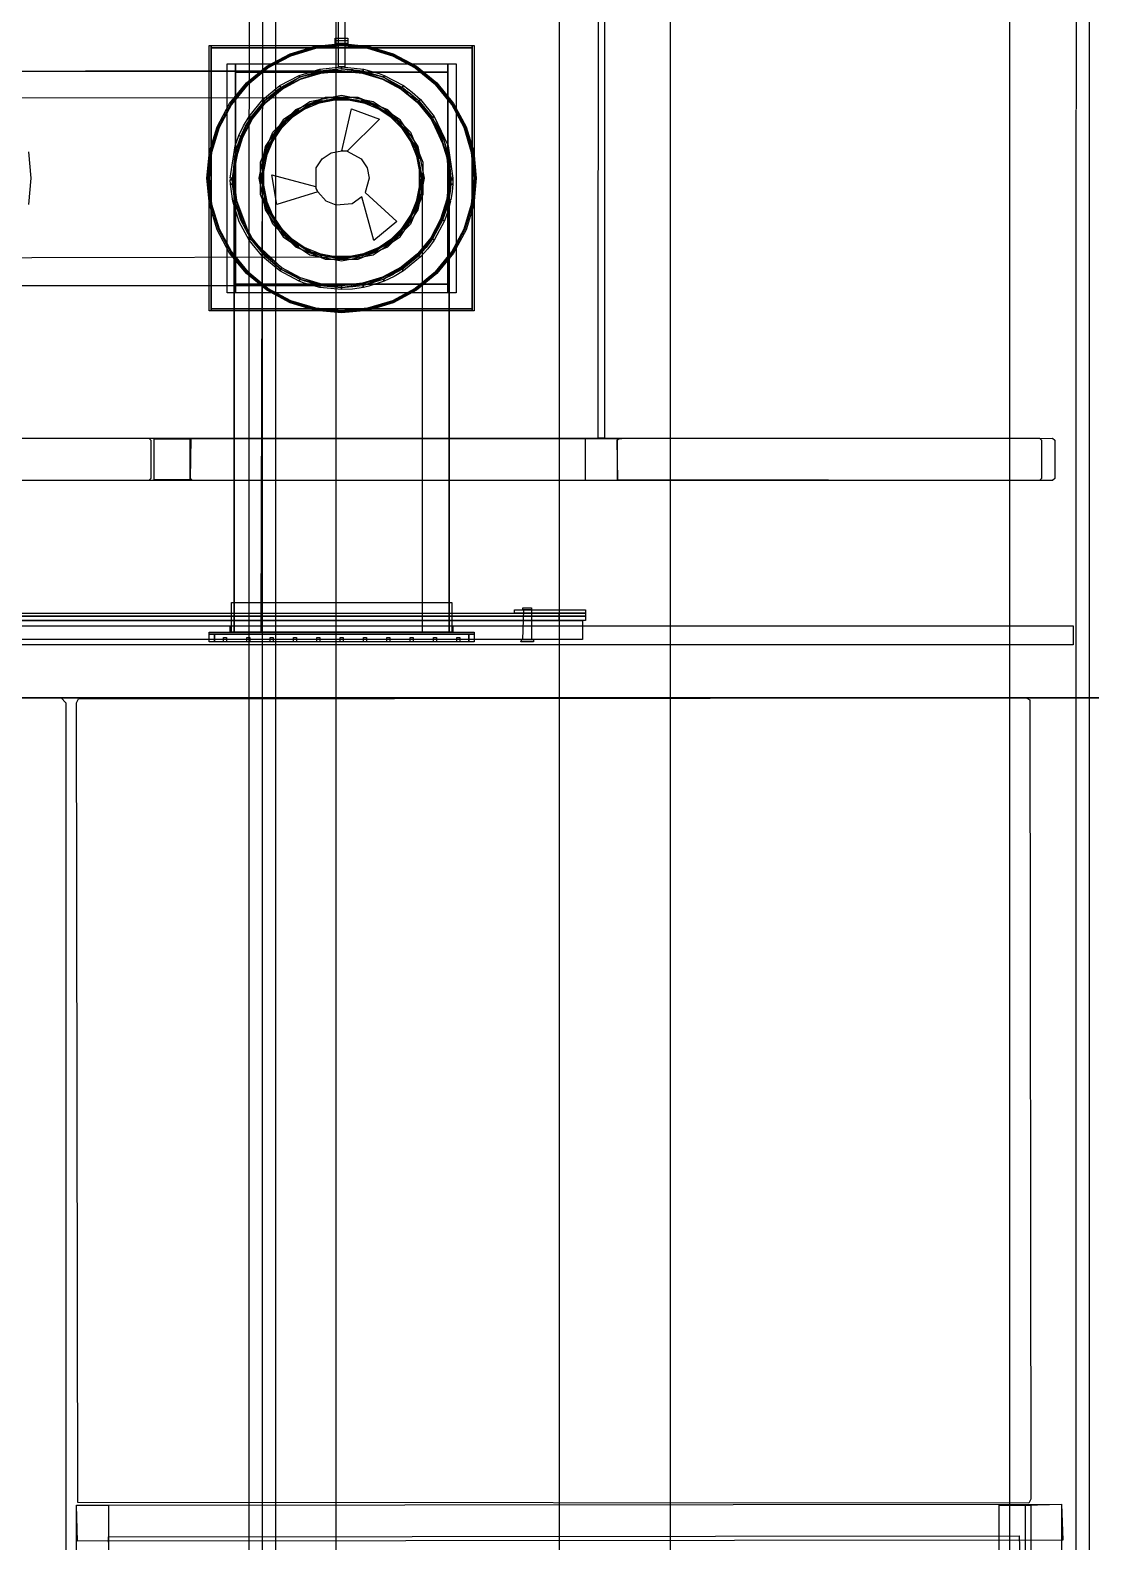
# Model space of a CAD drawing. Header units: metres. Extents: x 359.6 to 413.1, y -1 to 8.9.
# Drawn here: x 404.806 to 405.807, y 5.604 to 7.03 of the extents above; entities that cross this region are included whole.
import ezdxf

# ---------------------------------------------------------------- set-up
doc = ezdxf.new("R2010")
doc.units = ezdxf.units.M
doc.layers.add('VISTA', color=8, linetype='Continuous')

msp = doc.modelspace()

# ---------------------------------------------------------------- linework, layer by layer
at = {"layer": 'VISTA'}
for points in [[(406.555922, 2.59508), (405.46363, 2.625194), (405.208122, 2.684138), (405.190421, 2.694052), (405.176779, 2.709824), (405.154861, 2.753927), (405.154861, 2.753927), (405.102987, 2.846002), (405.096486, 2.862401), (405.097039, 2.88), (405.104609, 2.897599), (405.118679, 2.913998), (405.193068, 2.985687), (405.095, 3.08), (405.095, 8.7), (405.305, 8.7), (405.305, 3.08), (405.215427, 2.993856), (405.297012, 2.913998), (405.315065, 2.870303), (405.47637, 2.834806), (406.564078, 2.80492)], [(404.134119, 6.990276), (405.1, 6.9915), (405.119802, 6.98955), (405.138842, 6.983774), (405.15639, 6.974394), (405.171771, 6.961771), (405.184394, 6.94639), (405.193774, 6.928842), (405.19955, 6.909801), (405.2015, 6.89), (405.19955, 6.870198), (405.193774, 6.851158), (405.184394, 6.83361), (405.171771, 6.818229), (405.15639, 6.805606), (405.138842, 6.796226), (405.119802, 6.79045), (405.1, 6.7885), (404.193482, 6.788206)], [(404.191345, 6.990695), (405.1, 6.991), (405.119704, 6.989059), (405.138651, 6.983312), (405.156113, 6.973979), (405.171418, 6.961418), (405.183979, 6.946113), (405.193312, 6.928651), (405.199059, 6.909704), (405.201, 6.89), (405.199059, 6.870296), (405.193312, 6.851349), (405.183979, 6.833887), (405.171418, 6.818582), (405.156113, 6.806021), (405.138651, 6.796688), (405.119704, 6.790941), (405.1, 6.789), (404.193477, 6.788706)], [(404.191609, 6.965696), (405.1, 6.966), (405.129084, 6.960215), (405.15374, 6.94374), (405.170215, 6.919084), (405.176, 6.89), (405.17454, 6.875173), (405.163192, 6.847776), (405.142223, 6.826808), (405.114827, 6.81546), (404.193213, 6.813704)], [(404.80456, 6.914776), (404.807, 6.89), (404.80456, 6.865223)], [(404.80456, 6.914776), (404.807, 6.89), (404.80456, 6.865223)]]:
    msp.add_lwpolyline(points, dxfattribs=at)
for points in [[(405.73, 8.7), (405.73, 3.13), (405.722639, 2.997972), (405.706949, 2.925148), (405.767016, 2.914248), (405.967277, 2.867657), (406.203037, 2.849971), (409.101975, 2.809988), (409.44, 2.81), (409.44, 2.49), (409.098025, 2.490012), (406.196962, 2.530029), (405.912724, 2.552343), (405.592983, 2.645752), (405.579212, 2.828046), (405.417361, 2.902028), (405.41, 3.13), (405.41, 8.7), (405.73, 8.7)], [(405.0355, 8.23), (405.0375, 8.228), (405.0375, 3.132), (405.0355, 3.13), (405.0145, 3.13), (405.0125, 3.132), (405.013086, 8.229414), (405.0355, 8.23)], [(405.803, 8.23), (405.805, 8.228), (405.805, 3.132), (405.803, 3.13), (405.027, 3.13), (405.025, 3.132), (405.025586, 8.229414), (405.803, 8.23)], [(405.8155, 8.23), (405.8175, 8.228), (405.8175, 3.132), (405.8155, 3.13), (405.7945, 3.13), (405.7925, 3.132), (405.793086, 8.229414), (405.8155, 8.23)], [(406, 7.5), (412, 6.4), (400, 6.4), (400, 7), (406, 8.1), (406, 7.5)], [(406, 7.5), (412, 6.4), (400, 6.4), (400, 7), (406, 8.1), (406, 7.5)], [(405.348, 7.655084), (405.348, 6.645), (405.342, 6.645), (405.342505, 7.655084), (405.348, 7.655084)], [(405.348, 7.655084), (405.348, 6.645), (405.342, 6.645), (405.342505, 7.655084), (405.348, 7.655084)], [(405.103, 7.558167), (405.103, 6.995), (405.097, 6.995), (405.097506, 7.558167), (405.103, 7.558167)], [(405.103, 7.1), (405.103, 7.015), (405.097, 7.015), (405.097506, 7.1), (405.103, 7.1)], [(405.103, 7.1), (405.103, 7.015), (405.097, 7.015), (405.097506, 7.1), (405.103, 7.1)], [(405.103, 7.1), (405.103, 7.017), (405.097, 7.017), (405.097506, 7.1), (405.103, 7.1)], [(405.103, 7.1), (405.103, 7.017), (405.097, 7.017), (405.097506, 7.1), (405.103, 7.1)], [(404.973, 6.89), (404.97544, 6.914776), (404.982667, 6.938601), (404.994403, 6.960557), (405.010197, 6.979803), (405.029442, 6.995596), (405.051399, 7.007333), (405.075223, 7.01456), (405.1, 7.017), (405.124776, 7.01456), (405.148601, 7.007333), (405.170557, 6.995596), (405.189803, 6.979803), (405.205596, 6.960557), (405.217333, 6.938601), (405.22456, 6.914776), (405.227, 6.89), (405.22456, 6.865223), (405.217333, 6.841399), (405.205596, 6.819442), (405.189803, 6.800197), (405.170557, 6.784403), (405.148601, 6.772667), (405.124776, 6.76544), (405.1, 6.763), (405.075223, 6.76544), (405.051399, 6.772667), (405.029442, 6.784403), (405.010197, 6.800197), (404.994403, 6.819442), (404.982667, 6.841399), (404.97544, 6.865223), (404.973, 6.89)], [(404.973, 6.89), (404.97544, 6.914776), (404.982667, 6.938601), (404.994403, 6.960557), (405.010197, 6.979803), (405.029442, 6.995596), (405.051399, 7.007333), (405.075223, 7.01456), (405.1, 7.017), (405.124776, 7.01456), (405.148601, 7.007333), (405.170557, 6.995596), (405.189803, 6.979803), (405.205596, 6.960557), (405.217333, 6.938601), (405.22456, 6.914776), (405.227, 6.89), (405.22456, 6.865223), (405.217333, 6.841399), (405.205596, 6.819442), (405.189803, 6.800197), (405.170557, 6.784403), (405.148601, 6.772667), (405.124776, 6.76544), (405.1, 6.763), (405.075223, 6.76544), (405.051399, 6.772667), (405.029442, 6.784403), (405.010197, 6.800197), (404.994403, 6.819442), (404.982667, 6.841399), (404.97544, 6.865223), (404.973, 6.89)], [(404.995401, 6.95989), (404.983776, 6.938141), (404.976617, 6.914542), (404.9742, 6.89), (404.976617, 6.865458), (404.983776, 6.841858), (404.995401, 6.820109), (405.011046, 6.801046), (405.030109, 6.785401), (405.051858, 6.773776), (405.075458, 6.766617), (405.1, 6.7642), (405.124542, 6.766617), (405.148141, 6.773776), (405.16989, 6.785401), (405.188954, 6.801046), (405.204599, 6.820109), (405.216224, 6.841858), (405.223382, 6.865458), (405.2258, 6.89), (405.223382, 6.914542), (405.216224, 6.938141), (405.204599, 6.95989), (405.188954, 6.978954), (405.16989, 6.994599), (405.148141, 7.006224), (405.124542, 7.013382), (405.1, 7.0158), (405.075458, 7.013382), (405.051858, 7.006224), (405.030109, 6.994599), (405.011046, 6.978954), (404.995401, 6.95989)], [(404.9742, 6.89), (404.976617, 6.914542), (404.983776, 6.938141), (404.995401, 6.95989), (405.011046, 6.978954), (405.030109, 6.994599), (405.051858, 7.006224), (405.075458, 7.013382), (405.1, 7.0158), (405.124542, 7.013382), (405.148141, 7.006224), (405.16989, 6.994599), (405.188954, 6.978954), (405.204599, 6.95989), (405.216224, 6.938141), (405.223382, 6.914542), (405.2258, 6.89), (405.223382, 6.865458), (405.216224, 6.841858), (405.204599, 6.820109), (405.188954, 6.801046), (405.16989, 6.785401), (405.148141, 6.773776), (405.124542, 6.766617), (405.1, 6.7642), (405.075458, 6.766617), (405.051858, 6.773776), (405.030109, 6.785401), (405.011046, 6.801046), (404.995401, 6.820109), (404.983776, 6.841858), (404.976617, 6.865458), (404.9742, 6.89)], [(404.995401, 6.95989), (404.983776, 6.938141), (404.976617, 6.914542), (404.9742, 6.89), (404.976617, 6.865458), (404.983776, 6.841858), (404.995401, 6.820109), (405.011046, 6.801046), (405.030109, 6.785401), (405.051858, 6.773776), (405.075458, 6.766617), (405.1, 6.7642), (405.124542, 6.766617), (405.148141, 6.773776), (405.16989, 6.785401), (405.188954, 6.801046), (405.204599, 6.820109), (405.216224, 6.841858), (405.223382, 6.865458), (405.2258, 6.89), (405.223382, 6.914542), (405.216224, 6.938141), (405.204599, 6.95989), (405.188954, 6.978954), (405.16989, 6.994599), (405.148141, 7.006224), (405.124542, 7.013382), (405.1, 7.0158), (405.075458, 7.013382), (405.051858, 7.006224), (405.030109, 6.994599), (405.011046, 6.978954), (404.995401, 6.95989)], [(404.975, 7.015), (404.977, 7.015), (404.977, 6.765), (404.975, 6.765), (404.975, 7.015)], [(404.975, 6.89), (404.977402, 6.914386), (404.984515, 6.937835), (404.996066, 6.959446), (405.011611, 6.978388), (405.030554, 6.993934), (405.052165, 7.005485), (405.075613, 7.012598), (405.1, 7.015), (405.124386, 7.012598), (405.147835, 7.005485), (405.169446, 6.993934), (405.188388, 6.978388), (405.203934, 6.959446), (405.215485, 6.937835), (405.222598, 6.914386), (405.225, 6.89), (405.222598, 6.865613), (405.215485, 6.842165), (405.203934, 6.820554), (405.188388, 6.801611), (405.169446, 6.786066), (405.147835, 6.774515), (405.124386, 6.767402), (405.1, 6.765), (405.075613, 6.767402), (405.052165, 6.774515), (405.030554, 6.786066), (405.011611, 6.801611), (404.996066, 6.820554), (404.984515, 6.842165), (404.977402, 6.865613), (404.975, 6.89)], [(404.975, 6.89), (404.977402, 6.914386), (404.984515, 6.937835), (404.996066, 6.959446), (405.011611, 6.978388), (405.030554, 6.993934), (405.052165, 7.005485), (405.075613, 7.012598), (405.1, 7.015), (405.124386, 7.012598), (405.147835, 7.005485), (405.169446, 6.993934), (405.188388, 6.978388), (405.203934, 6.959446), (405.215485, 6.937835), (405.222598, 6.914386), (405.225, 6.89), (405.222598, 6.865613), (405.215485, 6.842165), (405.203934, 6.820554), (405.188388, 6.801611), (405.169446, 6.786066), (405.147835, 6.774515), (405.124386, 6.767402), (405.1, 6.765), (405.075613, 6.767402), (405.052165, 6.774515), (405.030554, 6.786066), (405.011611, 6.801611), (404.996066, 6.820554), (404.984515, 6.842165), (404.977402, 6.865613), (404.975, 6.89)], [(404.996066, 6.959446), (404.984515, 6.937835), (404.977402, 6.914386), (404.975, 6.89), (404.977402, 6.865613), (404.984515, 6.842165), (404.996066, 6.820554), (405.011611, 6.801611), (405.030554, 6.786066), (405.052165, 6.774515), (405.075613, 6.767402), (405.1, 6.765), (405.124386, 6.767402), (405.147835, 6.774515), (405.169446, 6.786066), (405.188388, 6.801611), (405.203934, 6.820554), (405.215485, 6.842165), (405.222598, 6.865613), (405.225, 6.89), (405.222598, 6.914386), (405.215485, 6.937835), (405.203934, 6.959446), (405.188388, 6.978388), (405.169446, 6.993934), (405.147835, 7.005485), (405.124386, 7.012598), (405.1, 7.015), (405.075613, 7.012598), (405.052165, 7.005485), (405.030554, 6.993934), (405.011611, 6.978388), (404.996066, 6.959446)], [(404.975, 6.89), (404.977402, 6.914386), (404.984515, 6.937835), (404.996066, 6.959446), (405.011611, 6.978388), (405.030554, 6.993934), (405.052165, 7.005485), (405.075613, 7.012598), (405.1, 7.015), (405.124386, 7.012598), (405.147835, 7.005485), (405.169446, 6.993934), (405.188388, 6.978388), (405.203934, 6.959446), (405.215485, 6.937835), (405.222598, 6.914386), (405.225, 6.89), (405.222598, 6.865613), (405.215485, 6.842165), (405.203934, 6.820554), (405.188388, 6.801611), (405.169446, 6.786066), (405.147835, 6.774515), (405.124386, 6.767402), (405.1, 6.765), (405.075613, 6.767402), (405.052165, 6.774515), (405.030554, 6.786066), (405.011611, 6.801611), (404.996066, 6.820554), (404.984515, 6.842165), (404.977402, 6.865613), (404.975, 6.89)], [(404.977, 7.015), (405.223, 7.015), (405.223, 7.013), (404.977, 7.013), (404.977, 7.015)], [(405.223, 7.013), (405.223, 6.767), (404.977, 6.767), (404.977, 7.013), (405.223, 7.013)], [(405.223, 7.013), (405.223, 6.767), (404.977, 6.767), (404.977, 7.013), (405.223, 7.013)], [(405.106, 7.022), (405.106, 7.017), (405.094, 7.017), (405.094, 7.022), (405.106, 7.022)], [(405.106, 7.022), (405.106, 7.017), (405.094, 7.017), (405.094, 7.022), (405.106, 7.022)], [(405.106, 7.02), (405.106, 7.015), (405.094, 7.015), (405.094, 7.02), (405.106, 7.02)], [(405.106, 7.02), (405.106, 7.015), (405.094, 7.015), (405.094, 7.02), (405.106, 7.02)], [(405.223, 7.015), (405.225, 7.015), (405.225, 6.765), (405.223, 6.765), (405.223, 7.015)], [(404.992, 6.998), (405, 6.998), (405, 6.782), (404.992, 6.782), (404.992, 6.998)], [(405, 6.998), (405.2, 6.998), (405.2, 6.99), (405, 6.99), (405, 6.998)], [(405.2, 6.998), (405.208, 6.998), (405.208, 6.782), (405.2, 6.782), (405.2, 6.998)], [(404.9985, 6.89), (405.00045, 6.909801), (405.006226, 6.928842), (405.015606, 6.94639), (405.028228, 6.961771), (405.04361, 6.974394), (405.061158, 6.983774), (405.080198, 6.98955), (405.1, 6.9915), (405.119802, 6.98955), (405.138842, 6.983774), (405.15639, 6.974394), (405.171771, 6.961771), (405.184394, 6.94639), (405.193774, 6.928842), (405.19955, 6.909801), (405.2015, 6.89), (405.2015, 6.462), (404.9985, 6.462), (404.9985, 6.89)], [(404.9985, 6.89), (405.00045, 6.909801), (405.006226, 6.928842), (405.015606, 6.94639), (405.028229, 6.961771), (405.04361, 6.974394), (405.061158, 6.983774), (405.080198, 6.98955), (405.1, 6.9915), (405.119802, 6.98955), (405.138842, 6.983774), (405.15639, 6.974394), (405.171771, 6.961771), (405.184394, 6.94639), (405.193774, 6.928842), (405.19955, 6.909801), (405.2015, 6.89), (405.19955, 6.870198), (405.193774, 6.851158), (405.184394, 6.83361), (405.171771, 6.818229), (405.15639, 6.805606), (405.138842, 6.796226), (405.119802, 6.79045), (405.1, 6.7885), (405.080198, 6.79045), (405.061158, 6.796226), (405.04361, 6.805606), (405.028229, 6.818229), (405.015606, 6.83361), (405.006226, 6.851158), (405.00045, 6.870198), (404.9985, 6.89)], [(404.999, 6.89), (405.000941, 6.909704), (405.006688, 6.928651), (405.016021, 6.946113), (405.028582, 6.961418), (405.043887, 6.973978), (405.061349, 6.983312), (405.080296, 6.989059), (405.1, 6.991), (405.119704, 6.989059), (405.138651, 6.983312), (405.156113, 6.973979), (405.171418, 6.961418), (405.183978, 6.946113), (405.193312, 6.928651), (405.199059, 6.909704), (405.201, 6.89), (405.201, 6.462), (404.999, 6.462), (404.999, 6.89)], [(405, 6.99), (405.2, 6.99), (405.2, 6.79), (405, 6.79), (405, 6.99)], [(405.042776, 6.975641), (405.041665, 6.977304), (405.059817, 6.987007), (405.060583, 6.985159), (405.042776, 6.975641)], [(405.043609, 6.974395), (405.042776, 6.975641), (405.060583, 6.985159), (405.043609, 6.974395)], [(405.079905, 6.99102), (405.060584, 6.985159), (405.059818, 6.987007), (405.079515, 6.992982), (405.079905, 6.99102)], [(405.080197, 6.98955), (405.060584, 6.985159), (405.0701, 6.988564), (405.080197, 6.98955)], [(405.099999, 6.994999), (405.099999, 6.993), (405.079906, 6.991021), (405.079515, 6.992982), (405.099999, 6.994999)], [(405.099999, 6.991501), (405.079906, 6.991021), (405.089903, 6.992504), (405.099999, 6.991501)], [(405.120483, 6.992982), (405.120093, 6.99102), (405.1, 6.993), (405.1, 6.994999), (405.120483, 6.992982)], [(405.119801, 6.989551), (405.1, 6.993), (405.110095, 6.992504), (405.119801, 6.989551)], [(405.134698, 6.986979), (405.139415, 6.985159), (405.119802, 6.989551), (405.134698, 6.986979)], [(405.135372, 6.988862), (405.140181, 6.987007), (405.139415, 6.985159), (405.120094, 6.99102), (405.120484, 6.992982), (405.135372, 6.988862)], [(405.140182, 6.987007), (405.158334, 6.977304), (405.157223, 6.975641), (405.139416, 6.985159), (405.140182, 6.987007)], [(405.139416, 6.985159), (405.157223, 6.975641), (405.15639, 6.974395), (405.139416, 6.985159)], [(405.027168, 6.962832), (405.025753, 6.964246), (405.041664, 6.977304), (405.042775, 6.975641), (405.027168, 6.962832)], [(405.027168, 6.962832), (405.042775, 6.975641), (405.043608, 6.974394), (405.027168, 6.962832)], [(405.16661, 6.971166), (405.174245, 6.964246), (405.172831, 6.962831), (405.157223, 6.97564), (405.158334, 6.977304), (405.16661, 6.971166)], [(405.165341, 6.969619), (405.172831, 6.962831), (405.164081, 6.968083), (405.157223, 6.97564), (405.165341, 6.969619)], [(405.014358, 6.947224), (405.012695, 6.948335), (405.025753, 6.964246), (405.027167, 6.962831), (405.014358, 6.947224)], [(405.015605, 6.946391), (405.014358, 6.947224), (405.027167, 6.962831), (405.015605, 6.946391)], [(405.027937, 6.919849), (405.022, 6.89), (405.027937, 6.86015), (405.044846, 6.834846), (405.07015, 6.817937), (405.1, 6.812), (405.129849, 6.817937), (405.155154, 6.834846), (405.172062, 6.86015), (405.178, 6.89), (405.172062, 6.919849), (405.155154, 6.945154), (405.129849, 6.962062), (405.1, 6.968), (405.07015, 6.962062), (405.044846, 6.945154), (405.027937, 6.919849)], [(405.023499, 6.905217), (405.035145, 6.933334), (405.056665, 6.954854), (405.084783, 6.966501), (405.115217, 6.966501), (405.143334, 6.954854), (405.164855, 6.933334), (405.176501, 6.905217), (405.176501, 6.874783), (405.164855, 6.846665), (405.143334, 6.825145), (405.115217, 6.813498), (405.084783, 6.813498), (405.056665, 6.825145), (405.035145, 6.846665), (405.023499, 6.874783), (405.023499, 6.905217)], [(405.023499, 6.905217), (405.035145, 6.933334), (405.056665, 6.954854), (405.084783, 6.966501), (405.115217, 6.966501), (405.143334, 6.954854), (405.164855, 6.933334), (405.176501, 6.905217), (405.176501, 6.874783), (405.164855, 6.846665), (405.143334, 6.825145), (405.115217, 6.813498), (405.084783, 6.813498), (405.056665, 6.825145), (405.035145, 6.846665), (405.023499, 6.874783), (405.023499, 6.905217)], [(405.023499, 6.905217), (405.035145, 6.933334), (405.056665, 6.954854), (405.084783, 6.966501), (405.115217, 6.966501), (405.143334, 6.954854), (405.164855, 6.933334), (405.176501, 6.905217), (405.176501, 6.874783), (405.164855, 6.846665), (405.143334, 6.825145), (405.115217, 6.813498), (405.084783, 6.813498), (405.056665, 6.825145), (405.035145, 6.846665), (405.023499, 6.874783), (405.023499, 6.905217)], [(405.023499, 6.905217), (405.035145, 6.933334), (405.056665, 6.954854), (405.084783, 6.966501), (405.115217, 6.966501), (405.143334, 6.954854), (405.164855, 6.933334), (405.176501, 6.905217), (405.176501, 6.874783), (405.164855, 6.846665), (405.143334, 6.825145), (405.115217, 6.813498), (405.084783, 6.813498), (405.056665, 6.825145), (405.035145, 6.846665), (405.023499, 6.874783), (405.023499, 6.905217)], [(405.0296, 6.91916), (405.0238, 6.89), (405.0296, 6.860839), (405.046118, 6.836118), (405.070839, 6.8196), (405.1, 6.8138), (405.12916, 6.8196), (405.153882, 6.836118), (405.1704, 6.860839), (405.1762, 6.89), (405.1704, 6.91916), (405.153882, 6.943882), (405.12916, 6.9604), (405.1, 6.9662), (405.070839, 6.9604), (405.046118, 6.943882), (405.0296, 6.91916)], [(405.02546, 6.904827), (405.036808, 6.932223), (405.04626, 6.94374), (405.070916, 6.960215), (405.1, 6.966), (405.129084, 6.960215), (405.15374, 6.94374), (405.170215, 6.919084), (405.176, 6.89), (405.176, 6.462), (405.024, 6.462), (405.02546, 6.904827)], [(405.030709, 6.918701), (405.025, 6.89), (405.030709, 6.861299), (405.046967, 6.836967), (405.071299, 6.820709), (405.1, 6.815), (405.128701, 6.820709), (405.153033, 6.836967), (405.169291, 6.861299), (405.175, 6.89), (405.169291, 6.918701), (405.153033, 6.943033), (405.128701, 6.959291), (405.1, 6.965), (405.071299, 6.959291), (405.046967, 6.943033), (405.030709, 6.918701)], [(405.030709, 6.918701), (405.025, 6.89), (405.030709, 6.861299), (405.046967, 6.836967), (405.071299, 6.820709), (405.1, 6.815), (405.128701, 6.820709), (405.153033, 6.836967), (405.169291, 6.861299), (405.175, 6.89), (405.169291, 6.918701), (405.153033, 6.943033), (405.128701, 6.959291), (405.1, 6.965), (405.071299, 6.959291), (405.046967, 6.943033), (405.030709, 6.918701)], [(405.030709, 6.918701), (405.025, 6.89), (405.030709, 6.861299), (405.046967, 6.836967), (405.071299, 6.820709), (405.1, 6.815), (405.128701, 6.820709), (405.153033, 6.836967), (405.169291, 6.861299), (405.175, 6.89), (405.169291, 6.918701), (405.153033, 6.943033), (405.128701, 6.959291), (405.1, 6.965), (405.071299, 6.959291), (405.046967, 6.943033), (405.030709, 6.918701)], [(405.030709, 6.918701), (405.025, 6.89), (405.030709, 6.861299), (405.046967, 6.836967), (405.071299, 6.820709), (405.1, 6.815), (405.128701, 6.820709), (405.153033, 6.836967), (405.169291, 6.861299), (405.175, 6.89), (405.169291, 6.918701), (405.153033, 6.943033), (405.128701, 6.959291), (405.1, 6.965), (405.071299, 6.959291), (405.046967, 6.943033), (405.030709, 6.918701)], [(405.030709, 6.918701), (405.025, 6.89), (405.030709, 6.861299), (405.046967, 6.836967), (405.071299, 6.820709), (405.1, 6.815), (405.128701, 6.820709), (405.153033, 6.836967), (405.169291, 6.861299), (405.175, 6.89), (405.169291, 6.918701), (405.153033, 6.943033), (405.128701, 6.959291), (405.1, 6.965), (405.071299, 6.959291), (405.046967, 6.943033), (405.030709, 6.918701)], [(405.030709, 6.918701), (405.025, 6.89), (405.030709, 6.861299), (405.046967, 6.836967), (405.071299, 6.820709), (405.1, 6.815), (405.128701, 6.820709), (405.153033, 6.836967), (405.169291, 6.861299), (405.175, 6.89), (405.169291, 6.918701), (405.153033, 6.943033), (405.128701, 6.959291), (405.1, 6.965), (405.071299, 6.959291), (405.046967, 6.943033), (405.030709, 6.918701)], [(405.026441, 6.904632), (405.026441, 6.875368), (405.03764, 6.848332), (405.058332, 6.82764), (405.085368, 6.816441), (405.114632, 6.816441), (405.141668, 6.82764), (405.16236, 6.848332), (405.173559, 6.875368), (405.173559, 6.904632), (405.16236, 6.931668), (405.141668, 6.95236), (405.114632, 6.963559), (405.085368, 6.963559), (405.058332, 6.95236), (405.03764, 6.931668), (405.026441, 6.904632)], [(405.026441, 6.904632), (405.026441, 6.875368), (405.03764, 6.848332), (405.058332, 6.82764), (405.085368, 6.816441), (405.114632, 6.816441), (405.141668, 6.82764), (405.16236, 6.848332), (405.173559, 6.875368), (405.173559, 6.904632), (405.16236, 6.931668), (405.141668, 6.95236), (405.114632, 6.963559), (405.085368, 6.963559), (405.058332, 6.95236), (405.03764, 6.931668), (405.026441, 6.904632)], [(405.075979, 6.89995), (405.081615, 6.908385), (405.09005, 6.914021), (405.100223, 6.915978), (405.10921, 6.955354), (405.135616, 6.945566), (405.105072, 6.9155), (405.118385, 6.908385), (405.124021, 6.89995), (405.126, 6.89), (405.12217, 6.876587), (405.151994, 6.849347), (405.130313, 6.831373), (405.119025, 6.872395), (405.10995, 6.865979), (405.094928, 6.8645), (405.085555, 6.868382), (405.077485, 6.877233), (405.038796, 6.865299), (405.034071, 6.893061), (405.075293, 6.882312), (405.075979, 6.88005), (405.075979, 6.89995)], [(405.071943, 6.960416), (405.081308, 6.963459), (405.081506, 6.962684), (405.071943, 6.960416)], [(405.095077, 6.96564), (405.104924, 6.96564), (405.104872, 6.964842), (405.095077, 6.96564)], [(405.118691, 6.963459), (405.128057, 6.960416), (405.12776, 6.959673), (405.118691, 6.963459)], [(405.171772, 6.961771), (405.172831, 6.962831), (405.18564, 6.947223), (405.171772, 6.961771)], [(405.172831, 6.962831), (405.174245, 6.964245), (405.187303, 6.948334), (405.18564, 6.947223), (405.172831, 6.962831)], [(405.007397, 6.939496), (405.012695, 6.948334), (405.014358, 6.947223), (405.00484, 6.929417), (405.002992, 6.930182), (405.007397, 6.939496)], [(405.009161, 6.938553), (405.014358, 6.947223), (405.010915, 6.937616), (405.00484, 6.929417), (405.009161, 6.938553)], [(405.051557, 6.9483), (405.059523, 6.954088), (405.05995, 6.953412), (405.051557, 6.9483)], [(405.140477, 6.954088), (405.148443, 6.9483), (405.147932, 6.947685), (405.140477, 6.954088)], [(405.19569, 6.928109), (405.20102, 6.910094), (405.184395, 6.946391), (405.188345, 6.942952), (405.19569, 6.928109)], [(405.200478, 6.920479), (405.204999, 6.89), (405.202999, 6.89), (405.201286, 6.908704), (405.196978, 6.924699), (405.18564, 6.947223), (405.187304, 6.948334), (405.200478, 6.920479)], [(404.99952, 6.920479), (405.002992, 6.930181), (405.004839, 6.929416), (404.998978, 6.910094), (404.996999, 6.89), (404.994999, 6.89), (404.99952, 6.920479)], [(405.001434, 6.919899), (405.004839, 6.929416), (404.996999, 6.89), (405.001434, 6.919899)], [(405.035912, 6.930477), (405.0417, 6.938443), (405.042315, 6.937932), (405.035912, 6.930477)], [(405.1583, 6.938443), (405.164088, 6.930477), (405.163412, 6.930049), (405.1583, 6.938443)], [(405.026541, 6.908691), (405.029583, 6.918056), (405.030327, 6.91776), (405.026541, 6.908691)], [(405.101045, 6.915897), (405.100634, 6.915937), (405.105072, 6.9155), (405.101045, 6.915897)], [(405.170416, 6.918056), (405.17346, 6.908691), (405.172684, 6.908494), (405.170416, 6.918056)], [(405.20102, 6.910094), (405.202999, 6.89), (405.201501, 6.89), (405.20102, 6.910094)], [(404.996999, 6.889999), (404.997008, 6.888643), (404.995008, 6.888617), (404.996999, 6.889999)], [(404.995144, 6.884473), (404.995008, 6.88861), (404.997008, 6.888637), (404.997142, 6.884578), (404.995144, 6.884473)], [(404.995146, 6.884446), (404.997143, 6.884552), (404.999228, 6.868684), (404.997272, 6.86827), (404.995146, 6.884446)], [(404.998499, 6.889999), (404.998631, 6.888665), (404.997008, 6.888643), (404.998499, 6.889999)], [(404.997142, 6.884578), (404.997008, 6.888637), (404.998631, 6.888658), (404.999023, 6.884677), (404.997142, 6.884578)], [(404.997143, 6.884552), (404.999026, 6.884651), (405.000807, 6.869018), (404.999228, 6.868684), (404.997143, 6.884552)], [(405.02436, 6.885077), (405.02436, 6.894924), (405.025158, 6.894872), (405.02436, 6.885077)], [(405.17564, 6.894924), (405.17564, 6.885077), (405.174841, 6.885128), (405.17564, 6.894924)], [(405.202275, 6.87781), (405.20102, 6.869906), (405.200974, 6.884651), (405.202855, 6.884552), (405.202275, 6.87781)], [(405.200977, 6.884677), (405.201369, 6.888658), (405.20299, 6.888637), (405.202856, 6.884578), (405.200977, 6.884677)], [(405.204261, 6.877573), (405.202981, 6.869516), (405.20102, 6.869906), (405.202855, 6.884552), (405.204852, 6.884446), (405.204261, 6.877573)], [(405.202999, 6.889999), (405.20299, 6.888643), (405.201369, 6.888665), (405.202999, 6.889999)], [(405.202856, 6.884578), (405.20299, 6.888637), (405.20499, 6.88861), (405.204854, 6.884473), (405.202856, 6.884578)], [(405.204999, 6.889999), (405.20499, 6.888617), (405.20299, 6.888643), (405.204999, 6.889999)], [(405.000809, 6.869012), (405.014358, 6.832776), (405.004839, 6.850583), (404.99923, 6.868678), (405.000809, 6.869012)], [(405.029583, 6.861943), (405.026541, 6.871308), (405.027316, 6.871506), (405.029583, 6.861943)], [(405.077109, 6.877936), (405.077383, 6.877423), (405.075979, 6.88005), (405.077109, 6.877936)], [(405.17346, 6.871308), (405.170416, 6.861943), (405.169673, 6.862239), (405.17346, 6.871308)], [(405.198564, 6.8601), (405.195159, 6.850584), (405.199191, 6.869012), (405.198564, 6.8601)], [(405.199193, 6.869018), (405.199551, 6.870197), (405.20102, 6.869905), (405.199193, 6.869018)], [(405.200769, 6.868685), (405.20102, 6.869905), (405.202981, 6.869515), (405.200769, 6.868685)], [(404.99923, 6.868678), (405.004839, 6.850583), (405.014358, 6.832776), (405.012695, 6.831665), (405.003428, 6.848779), (404.997273, 6.868264), (404.99923, 6.868678)], [(405.200478, 6.859519), (405.197007, 6.849819), (405.195159, 6.850584), (405.200768, 6.868678), (405.202724, 6.868264), (405.200478, 6.859519)], [(405.0417, 6.841557), (405.035912, 6.849523), (405.036588, 6.84995), (405.0417, 6.841557)], [(405.164088, 6.849523), (405.1583, 6.841557), (405.157685, 6.842068), (405.164088, 6.849523)], [(405.193774, 6.851156), (405.195158, 6.850583), (405.185641, 6.832777), (405.193774, 6.851156)], [(405.195158, 6.850583), (405.197006, 6.849818), (405.187304, 6.831666), (405.185641, 6.832777), (405.195158, 6.850583)], [(405.025753, 6.815753), (405.012695, 6.831664), (405.014358, 6.832775), (405.027167, 6.817167), (405.042775, 6.804358), (405.041664, 6.802695), (405.025753, 6.815753)], [(405.027167, 6.817167), (405.014358, 6.832775), (405.043609, 6.805605), (405.042775, 6.804358), (405.027167, 6.817167)], [(405.059523, 6.825912), (405.051557, 6.8317), (405.052068, 6.832315), (405.059523, 6.825912)], [(405.148443, 6.8317), (405.140477, 6.825912), (405.140049, 6.826589), (405.148443, 6.8317)], [(405.181165, 6.823388), (405.174246, 6.815754), (405.172832, 6.817168), (405.18564, 6.832776), (405.187303, 6.831665), (405.181165, 6.823388)], [(405.179619, 6.824657), (405.172832, 6.817168), (405.174934, 6.822082), (405.18564, 6.832776), (405.179619, 6.824657)], [(405.081308, 6.816541), (405.071943, 6.819583), (405.072239, 6.820327), (405.081308, 6.816541)], [(405.104924, 6.81436), (405.095077, 6.81436), (405.095129, 6.815158), (405.104924, 6.81436)], [(405.128057, 6.819583), (405.118691, 6.816541), (405.118494, 6.817316), (405.128057, 6.819583)], [(405.172831, 6.817167), (405.157224, 6.804359), (405.156391, 6.805605), (405.172831, 6.817167)], [(405.172831, 6.817167), (405.174245, 6.815753), (405.158335, 6.802696), (405.157224, 6.804359), (405.172831, 6.817167)], [(405.060583, 6.79484), (405.059817, 6.792992), (405.041665, 6.802695), (405.042776, 6.804358), (405.060583, 6.79484)], [(405.061157, 6.796226), (405.060583, 6.79484), (405.042776, 6.804358), (405.061157, 6.796226)], [(405.148553, 6.799161), (405.139416, 6.79484), (405.15639, 6.805604), (405.148553, 6.799161)], [(405.149496, 6.797398), (405.140182, 6.792993), (405.139416, 6.79484), (405.157223, 6.804358), (405.158334, 6.802695), (405.149496, 6.797398)], [(405, 6.79), (405.2, 6.79), (405.2, 6.782), (405, 6.782), (405, 6.79)], [(405.064626, 6.791137), (405.059818, 6.792992), (405.060584, 6.794839), (405.079905, 6.788979), (405.079515, 6.787017), (405.064626, 6.791137)], [(405.0653, 6.79302), (405.060584, 6.794839), (405.080197, 6.79045), (405.0653, 6.79302)], [(405.099999, 6.786999), (405.099999, 6.784999), (405.079515, 6.787017), (405.079906, 6.788978), (405.099999, 6.786999)], [(405.099999, 6.788499), (405.099999, 6.786999), (405.079906, 6.788978), (405.099999, 6.788499)], [(405.110095, 6.787495), (405.1, 6.786999), (405.119801, 6.790449), (405.110095, 6.787495)], [(405.110291, 6.785505), (405.1, 6.784999), (405.1, 6.786999), (405.120093, 6.788979), (405.120483, 6.787017), (405.110291, 6.785505)], [(405.125026, 6.790086), (405.120095, 6.788979), (405.138842, 6.796225), (405.125026, 6.790086)], [(405.125512, 6.788146), (405.120485, 6.787017), (405.120095, 6.788979), (405.139415, 6.79484), (405.140181, 6.792992), (405.125512, 6.788146)], [(404.977, 6.767), (405.223, 6.767), (405.223, 6.765), (404.977, 6.765), (404.977, 6.767)], [(400.242, 6.645), (405.758, 6.645), (405.76, 6.643), (405.76, 6.607), (405.758, 6.605), (400.242, 6.605), (400.24, 6.607), (400.24, 6.643), (400.242, 6.645)], [(400.242, 6.645), (405.758, 6.645), (405.76, 6.643), (405.76, 6.607), (405.758, 6.605), (400.242, 6.605), (400.24, 6.607), (400.24, 6.643), (400.242, 6.645)], [(400.242, 6.645), (405.758, 6.645), (405.76, 6.643), (405.76, 6.607), (405.758, 6.605), (400.242, 6.605), (400.24, 6.607), (400.24, 6.643), (400.242, 6.645)], [(400.242, 6.645), (405.758, 6.645), (405.76, 6.643), (405.76, 6.607), (405.758, 6.605), (400.242, 6.605), (400.24, 6.607), (400.24, 6.643), (400.242, 6.645)], [(400.242, 6.645), (405.758, 6.645), (405.76, 6.643), (405.76, 6.607), (405.758, 6.605), (400.242, 6.605), (400.24, 6.607), (400.24, 6.643), (400.242, 6.645)], [(400.242, 6.645), (405.758, 6.645), (405.76, 6.643), (405.76, 6.607), (405.758, 6.605), (400.242, 6.605), (400.24, 6.607), (400.24, 6.643), (400.242, 6.645)], [(400.242, 6.645), (405.758, 6.645), (405.76, 6.643), (405.76, 6.607), (405.758, 6.605), (400.242, 6.605), (400.24, 6.607), (400.24, 6.643), (400.242, 6.645)], [(400.242, 6.645), (405.758, 6.645), (405.76, 6.643), (405.76, 6.607), (405.758, 6.605), (400.242, 6.605), (400.24, 6.607), (400.24, 6.643), (400.242, 6.645)], [(400.242, 6.645), (405.758, 6.645), (405.76, 6.643), (405.76, 6.607), (405.758, 6.605), (400.242, 6.605), (400.24, 6.607), (400.24, 6.643), (400.242, 6.645)], [(404.918304, 6.645), (404.92, 6.643), (404.92, 6.607), (404.918304, 6.605), (400.241696, 6.605), (400.24, 6.607), (400.240497, 6.644414), (404.918304, 6.645)], [(404.956914, 6.644414), (404.956914, 6.605586), (404.923086, 6.605586), (404.923086, 6.644414), (404.956914, 6.644414)], [(405.7705, 6.645), (405.7725, 6.643), (405.7725, 6.607), (405.7705, 6.605), (404.9595, 6.605), (404.9575, 6.607), (404.958086, 6.644414), (405.7705, 6.645)], [(405.33, 6.645), (405.36, 6.645), (405.36, 6.605), (405.33, 6.605), (405.33, 6.645)], [(405.36, 6.643), (405.362, 6.645), (405.758, 6.645), (405.76, 6.643), (405.76, 6.607), (405.758, 6.605), (405.360586, 6.605586), (405.36, 6.643)], [(405.36, 6.643), (405.362, 6.645), (405.758, 6.645), (405.76, 6.643), (405.76, 6.607), (405.758, 6.605), (405.360586, 6.605586), (405.36, 6.643)], [(405.36, 6.643), (405.362, 6.645), (405.758, 6.645), (405.76, 6.643), (405.76, 6.607), (405.758, 6.605), (405.360586, 6.605586), (405.36, 6.643)], [(405.204, 6.49), (405.204, 6.462), (404.996, 6.462), (404.996, 6.49), (405.204, 6.49)], [(405.271, 6.485), (405.279, 6.485), (405.279, 6.483), (405.271, 6.483), (405.271, 6.485)], [(405.271, 6.485), (405.279, 6.485), (405.279, 6.483), (405.271, 6.483), (405.271, 6.485)], [(405.271, 6.485), (405.279, 6.485), (405.279, 6.483), (405.271, 6.483), (405.271, 6.485)], [(405.271, 6.485), (405.279, 6.485), (405.279, 6.483), (405.271, 6.483), (405.271, 6.485)], [(404.45, 6.48), (405.33, 6.48), (405.33, 6.477), (404.45, 6.477), (404.45, 6.48)], [(404.45, 6.48), (405.33, 6.48), (405.33, 6.477), (404.45, 6.477), (404.45, 6.48)], [(404.45, 6.477), (405.33, 6.477), (405.33, 6.473), (404.45, 6.473), (404.45, 6.477)], [(404.45, 6.477), (405.33, 6.477), (405.33, 6.473), (404.45, 6.473), (404.45, 6.477)], [(405.327, 6.473), (405.327, 6.455), (404.453, 6.455), (404.453, 6.473), (405.327, 6.473)], [(405.327, 6.473), (405.327, 6.455), (404.453, 6.455), (404.453, 6.473), (405.327, 6.473)], [(405.33, 6.483), (405.33, 6.48), (405.263, 6.48), (405.263, 6.483), (405.33, 6.483)], [(405.33, 6.483), (405.33, 6.48), (405.263, 6.48), (405.263, 6.483), (405.33, 6.483)], [(405.33, 6.483), (405.33, 6.48), (405.263, 6.48), (405.263, 6.483), (405.33, 6.483)], [(405.33, 6.483), (405.33, 6.48), (405.263, 6.48), (405.263, 6.483), (405.33, 6.483)], [(405.279, 6.483), (405.279, 6.455), (405.271, 6.455), (405.271674, 6.483), (405.279, 6.483)], [(405.279, 6.483), (405.279, 6.455), (405.271, 6.455), (405.271674, 6.483), (405.279, 6.483)], [(405.279, 6.483), (405.279, 6.455), (405.271, 6.455), (405.271674, 6.483), (405.279, 6.483)], [(405.279, 6.483), (405.279, 6.455), (405.271, 6.455), (405.271674, 6.483), (405.279, 6.483)], [(405.305, 6.48), (405.33, 6.48), (405.33, 6.477), (405.305, 6.477), (405.305, 6.48)], [(405.305, 6.477), (405.33, 6.477), (405.33, 6.473), (405.305, 6.473), (405.305, 6.477)], [(405.79, 6.468), (405.79, 6.45), (400.21, 6.45), (400.21, 6.468), (405.79, 6.468)], [(405.225, 6.462), (405.225, 6.46), (404.975, 6.46), (404.975, 6.462), (405.225, 6.462)], [(404.975, 6.46), (404.98, 6.46), (404.98, 6.453), (404.975, 6.453), (404.975, 6.46)], [(404.98, 6.46), (405.22, 6.46), (405.22, 6.453), (404.98, 6.453), (404.98, 6.46)], [(404.98, 6.46), (405.22, 6.46), (405.22, 6.453), (404.98, 6.453), (404.98, 6.46)], [(404.9885, 6.457), (404.9915, 6.457), (404.9915, 6.453), (404.9885, 6.453), (404.9885, 6.457)], [(405.205, 6.468), (405.205, 6.462), (404.995, 6.462), (404.995, 6.468), (405.205, 6.468)], [(405.0105, 6.457), (405.0135, 6.457), (405.0135, 6.453), (405.0105, 6.453), (405.0105, 6.457)], [(405.0325, 6.457), (405.0355, 6.457), (405.0355, 6.453), (405.0325, 6.453), (405.0325, 6.457)], [(405.0545, 6.457), (405.0575, 6.457), (405.0575, 6.453), (405.0545, 6.453), (405.0545, 6.457)], [(405.0765, 6.457), (405.0795, 6.457), (405.0795, 6.453), (405.0765, 6.453), (405.0765, 6.457)], [(405.0985, 6.457), (405.1015, 6.457), (405.1015, 6.453), (405.0985, 6.453), (405.0985, 6.457)], [(405.1205, 6.457), (405.1235, 6.457), (405.1235, 6.453), (405.1205, 6.453), (405.1205, 6.457)], [(405.1425, 6.457), (405.1455, 6.457), (405.1455, 6.453), (405.1425, 6.453), (405.1425, 6.457)], [(405.1645, 6.457), (405.1675, 6.457), (405.1675, 6.453), (405.1645, 6.453), (405.1645, 6.457)], [(405.1865, 6.457), (405.1895, 6.457), (405.1895, 6.453), (405.1865, 6.453), (405.1865, 6.457)], [(405.2085, 6.457), (405.2115, 6.457), (405.2115, 6.453), (405.2085, 6.453), (405.2085, 6.457)], [(405.22, 6.46), (405.225, 6.46), (405.225, 6.453), (405.22, 6.453), (405.22, 6.46)], [(405.281, 6.455), (405.281, 6.453), (405.269, 6.453), (405.270011, 6.455), (405.281, 6.455)], [(405.281, 6.455), (405.281, 6.453), (405.269, 6.453), (405.270011, 6.455), (405.281, 6.455)], [(405.281, 6.455), (405.281, 6.453), (405.269, 6.453), (405.270011, 6.455), (405.281, 6.455)], [(405.281, 6.455), (405.281, 6.453), (405.269, 6.453), (405.270011, 6.455), (405.281, 6.455)], [(400, 6.3955), (400.001895, 6.399169), (405.9955, 6.4), (405.999169, 6.398106), (406, 3.2045), (405.998105, 3.200831), (400.001318, 3.201318), (400, 6.3955)], [(404.5045, 6.4), (404.8355, 6.4), (404.84, 6.3955), (404.84, 3.2045), (404.8355, 3.2), (404.5045, 3.2), (404.5, 3.2045), (404.500831, 6.398106), (404.5045, 6.4)], [(404.85, 6.3955), (404.851895, 6.399169), (405.7455, 6.4), (405.749169, 6.398105), (405.75, 5.6445), (405.748106, 5.640831), (404.851318, 5.641318), (404.85, 6.3955)], [(405.779, 5.64), (405.78, 5.606), (404.851, 5.605), (404.85, 5.639), (405.779, 5.64)], [(404.88, 5.639), (404.879, 3.25), (404.85, 3.251), (404.85, 5.639), (404.88, 5.639)], [(405.75, 5.639), (405.749, 3.25), (405.72, 3.251), (405.72, 5.639), (405.75, 5.639)], [(405.745, 5.639), (405.779, 5.64), (405.779, 3.25), (405.745, 3.251), (405.745, 5.639)], [(405.739, 5.61), (405.74, 5.579), (404.881, 5.578), (404.88, 5.609), (405.739, 5.61)]]:
    msp.add_lwpolyline(points, close=True, dxfattribs=at)

doc.saveas('drawing.dxf')
